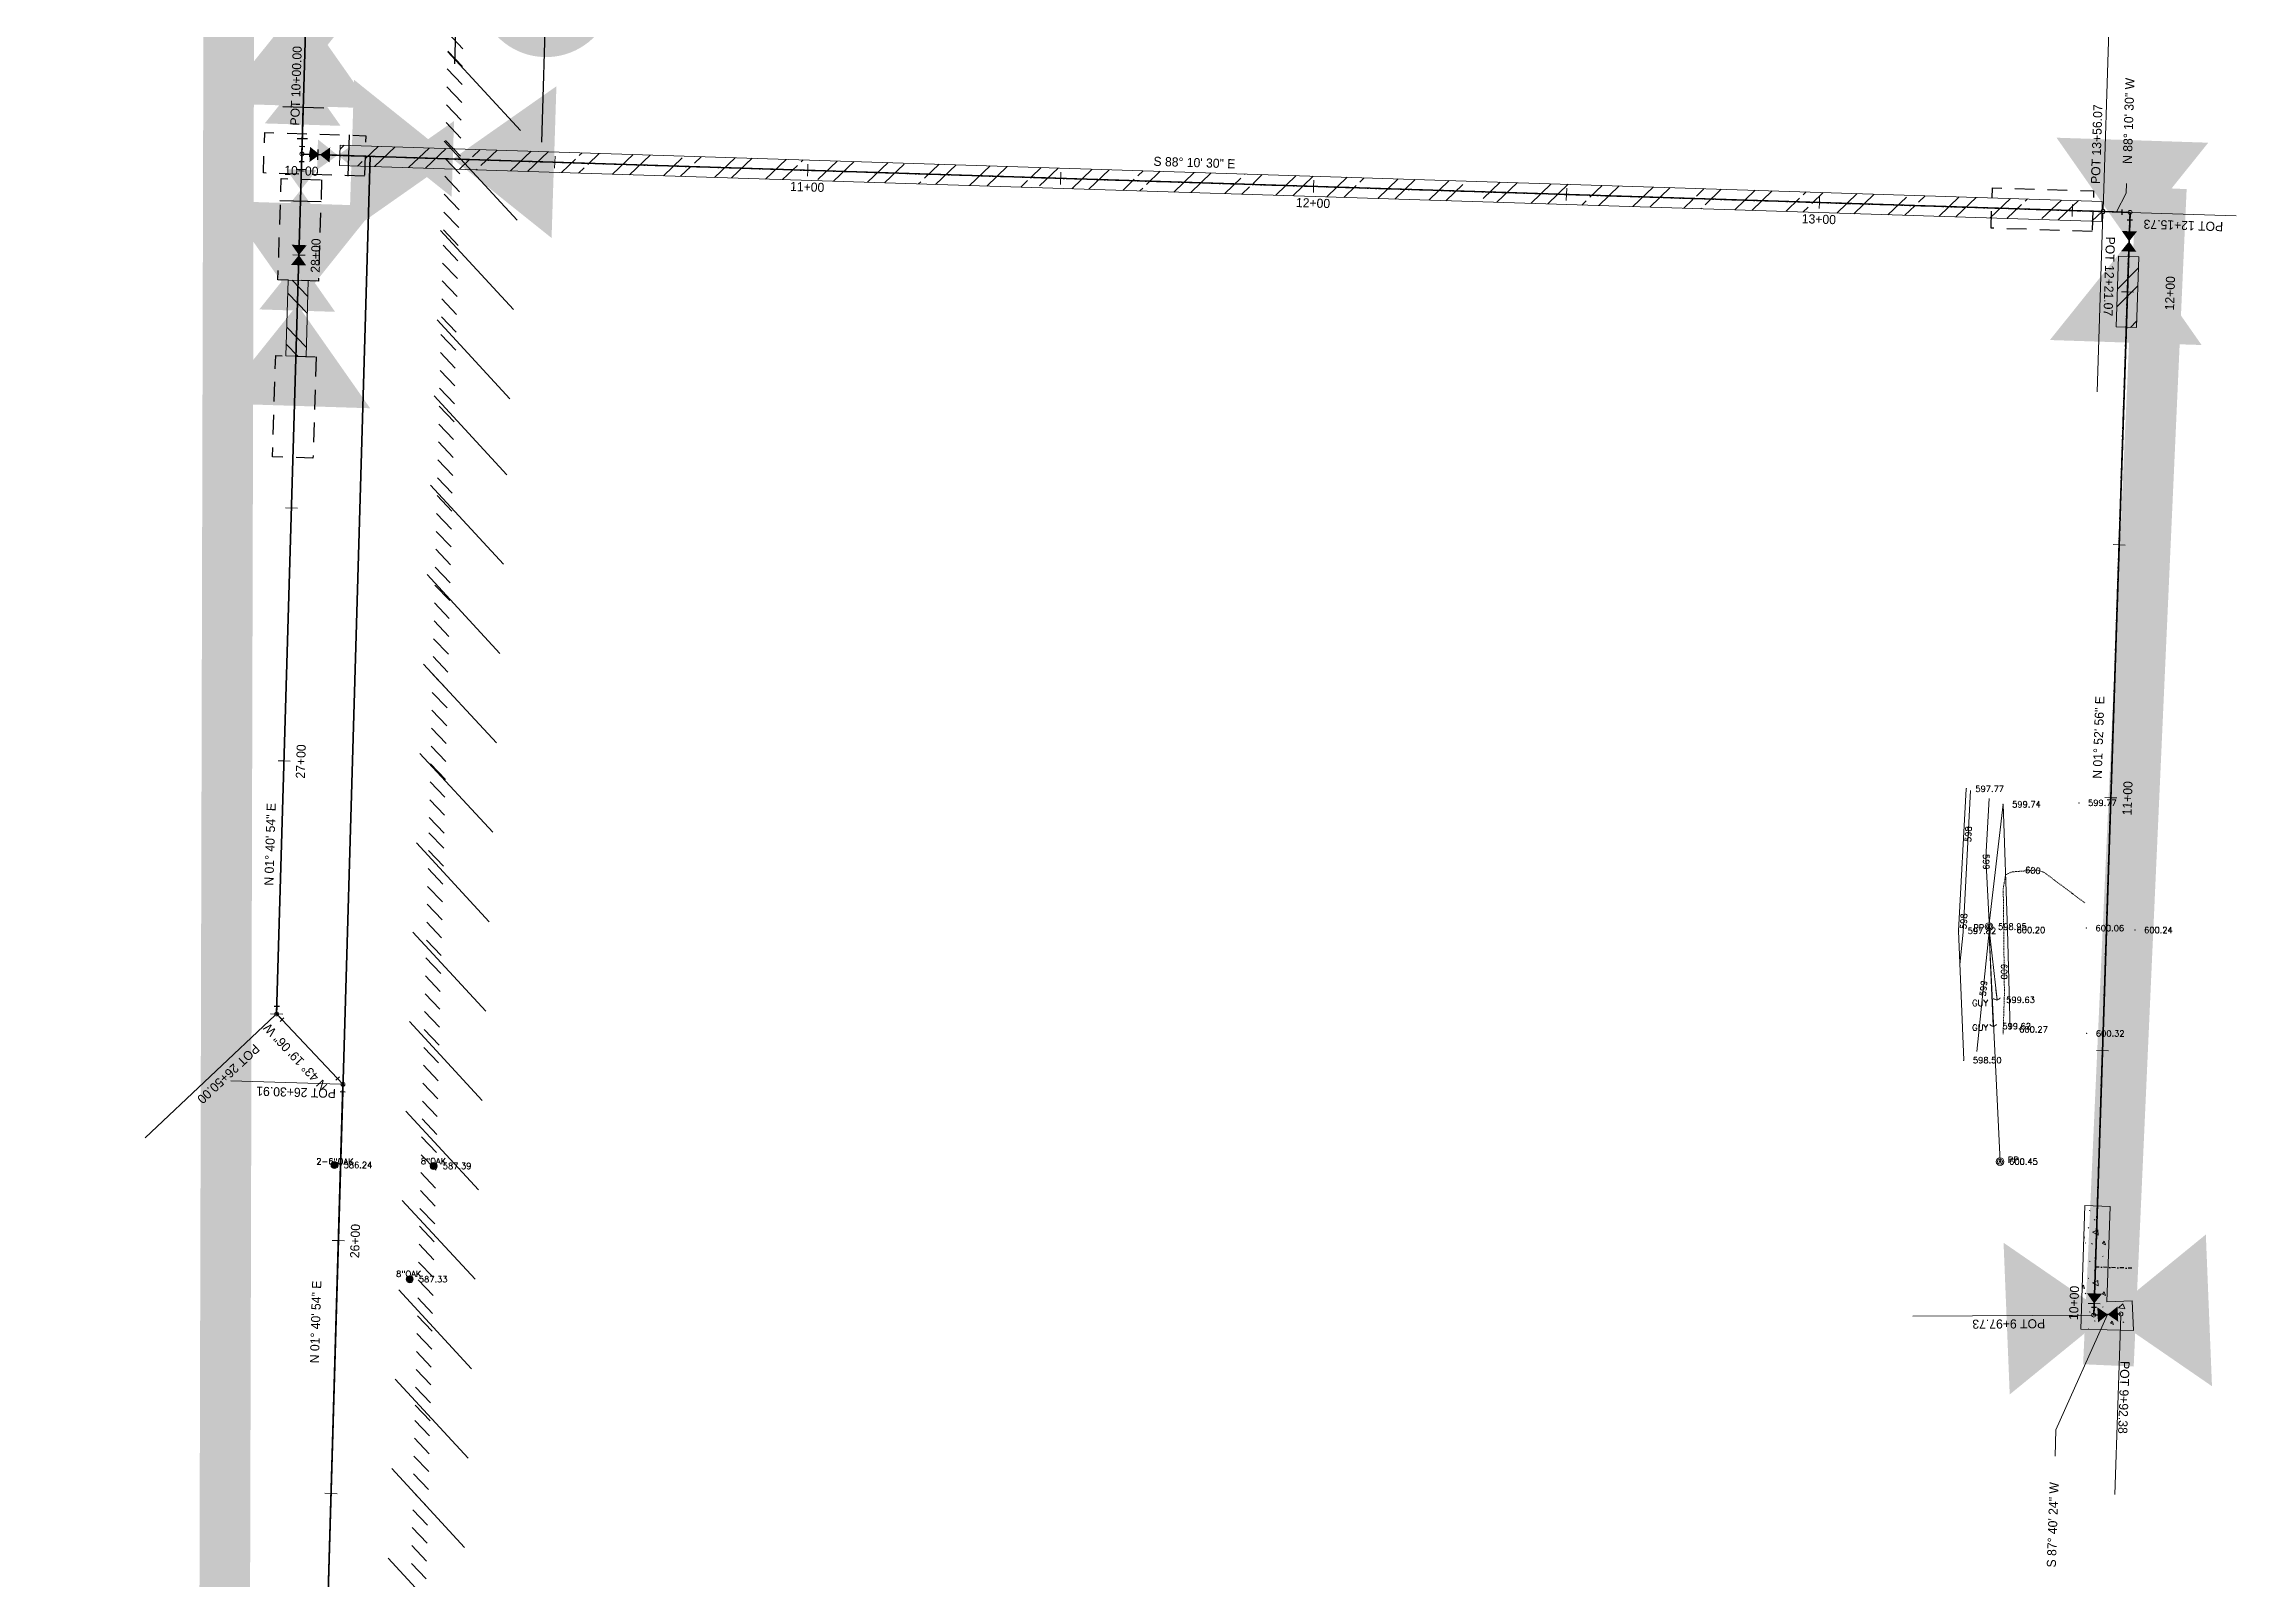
# Model space of a CAD drawing. Extents: x 2536931 to 2538613, y 7112513 to 7131087.
# Drawn here: x 2537848.6 to 2538281.7, y 7123209.7 to 7123513.3 of the extents above; entities that cross this region are included whole.
import ezdxf
from ezdxf.enums import TextEntityAlignment as Align

# ---------------------------------------------------------------- set-up
doc = ezdxf.new("R2010")
doc.units = 0
doc.header["$MEASUREMENT"] = 0
for name, pattern in [('DGN Style 2', [6.486575117634358, 3.891945070580614, -2.594630047053743]), ('DGN Style 4', [1.5247442917175293, 0.7623721458587647, -0.3811860729293823, 0, -0.3811860729293823]), ('HIDDEN2', [0.1875, 0.125, -0.0625])]:
    doc.linetypes.add(name, pattern=pattern)
for name, color, linetype, lineweight in [('C-BORE-PIT', 5, 'DGN Style 2', 30), ('C-FIRE-HYDT-100SCALE', 7, 'Continuous', 30), ('C-FIRE-HYDT-200SCALE', 3, 'Continuous', 30), ('C-PIPE-CASING', 6, 'Continuous', 13), ('C-WATR-INST-100SCALE', 7, 'Continuous', 30), ('C-WATR-INST-200SCALE', 3, 'Continuous', 30), ('C-WATR-INST-20SCALE', 30, 'Continuous', 30), ('C-WATR-INST-40SCALE', 1, 'Continuous', 30), ('C-WATR-UGND', 4, 'Continuous', 53), ('C-WATR-UGND-ABANDON-100', 7, 'Continuous', 13), ('C-WATR-UGND-ABANDON-20', 7, 'Continuous', 13), ('CONCRETE REPAIR', 7, 'Continuous', 13), ('D_ALIGN_WL_20_SCALE', 7, 'Continuous', 30), ('D_ALIGN_WL_CENTERLINE', 7, 'DGN Style 4', 30), ('D_ALIGN_WL_POT_20_SCALE', 7, 'Continuous', 0), ('distance', 54, 'Continuous', 0), ('PT', 7, 'Continuous', 0), ('PTELEV', 5, 'Continuous', 0), ('V-POWR-LABL', 8, 'Continuous', 0), ('V-POWR-OVHD', 8, 'OVERHEAD_ELECTRIC', 0), ('V-POWR-POLE', 8, 'Continuous', 0), ('V-POWR-STRC', 8, 'Continuous', 0), ('V-SITE-VEGE', 8, 'Continuous', 0), ('V-SITE-VEGE-DESC', 8, 'Continuous', 0), ('V-TINN-BRKL', 100, 'Continuous', 0), ('V-TOPO-MAJR', 252, 'HIDDEN2', 0), ('V-TOPO-MINR', 8, 'Continuous', 0)]:
    doc.layers.add(name, color=color, linetype=linetype, lineweight=lineweight)
doc.layers.add('C-WATR-UGND-OLD', color=56, linetype='Continuous', lineweight=53, plot=False)
doc.styles.add('PTXT', font='romans.shx')
doc.styles.add('ROMANS', font='romans.shx')
doc.styles.add('Style-BRIDGE', font='BRIDGE.shx')
doc.styles.add('Style-LEROY', font='LEROY.shx')
doc.styles.add('Style-romans', font='romans.shx')
doc.linetypes.add('OVERHEAD_ELECTRIC', pattern='A,0.25,-0.08,["OHE",Style-romans,S=0.05,R=0,X=-0.065,Y=-0.025],-0.08', length=0.41)

# ---------------------------------------------------------------- blocks, each defined once
blk = doc.blocks.new('DG')
at = {"linetype": 'Continuous'}
blk.add_line((0, 0), (0, 0.09999999962747097), dxfattribs=at)
blk.add_arc((0, 0.04166666697710752), 0.0416666666666667, 216.8698976191636, 323.1301023808364, dxfattribs=at)
blk = doc.blocks.new('PP')
at = {"linetype": 'Continuous', "lineweight": 0}
for radius in [0.03750000000005172, 0.009302333985450635]:
    blk.add_circle((0, 0), radius, dxfattribs=at)
blk.add_circle((0, 0), 0.0242574245782209)
blk = doc.blocks.new('TREE')
at = {"linetype": 'Continuous', "flags": 128}
blk.add_lwpolyline([(0.03453942202031612, 0, 0.9999999999999999), (-0.03453942202031612, -2.114859783171583e-18, 0.9999999999999999), (0.03453942202031612, 2.114859783171583e-18)], format="xyb", dxfattribs=at)
for points in [[(0.03453942202031612, 0.004934202879667282), (-0.03453942202031612, 0.004934202879667282)], [(-0.03453942202031612, 0), (0.03453942202031612, 0)], [(-0.02960521867498755, 0.01480260957032442), (0.02960521867498755, 0.01480260957032442)], [(0.02960521867498755, 0.009868406690657139), (-0.02960521867498755, 0.009868406690657139)], [(-0.02960521867498755, 0.009868406690657139), (0.02467101579532027, 0.009868406690657139)], [(-0.02960521867498755, 0.004934202879667282), (0.02467101579532027, 0.004934202879667282)], [(0.02467101579532027, 0.02467101532965899), (-0.02467101579532027, 0.02467101532965899)], [(-0.0197368124499917, 0.0197368124499917), (0.0197368124499917, 0.0197368124499917)], [(0.01480260957032442, 0.0197368124499917), (-0.0197368124499917, 0.0197368124499917)], [(0.009868406224995852, 0.02467101532965899), (-0.009868406224995852, 0.02467101532965899)], [(-0.004934203345328569, 0.02960521914064884), (0.009868406224995852, 0.02960521914064884)], [(-0.02960521867498755, -0.004934202879667282), (0.02960521867498755, -0.004934202879667282)], [(-0.02960521867498755, -0.004934202879667282), (0.02960521867498755, -0.004934202879667282)], [(-0.02960521867498755, -0.009868406690657139), (0.02467101579532027, -0.009868406690657139)], [(0.0197368124499917, -0.01480260957032442), (-0.02467101579532027, -0.01480260957032442)], [(0.02960521867498755, -0.01480260957032442), (-0.02467101579532027, -0.01480260957032442)], [(0.01480260957032442, -0.0197368124499917), (-0.0197368124499917, -0.0197368124499917)], [(-0.01480260957032442, -0.02467101532965899), (0.01480260957032442, -0.02467101532965899)], [(-0.009868406224995852, -0.02467101532965899), (0.004934203345328569, -0.02467101532965899)], [(-0.004934203345328569, -0.02960521914064884), (0.004934203345328569, -0.02960521914064884)]]:
    blk.add_lwpolyline(points, dxfattribs=at)
blk = doc.blocks.new('WVP40SC')
at = {"layer": 'C-WATR-INST-40SCALE', "extrusion": (0, 0, -1)}
blk.add_solid([(3.999999997206032, -2.999999999534339), (3.999999998137355, 3.000000000465661), (0, 0)], dxfattribs=at)
at = {"layer": 'C-WATR-INST-40SCALE'}
blk.add_solid([(0, 0), (4, -3), (3.999999998137355, 3)], dxfattribs=at)
blk = doc.blocks.new('WVP40SC_1')
at = {"layer": 'C-WATR-INST-20SCALE', "extrusion": (0, 0, -1)}
blk.add_solid([(3.999999998137355, -3.000000000465661), (4, 2.999999999534339), (0, 2.328306436538696e-10)], dxfattribs=at)
at = {"layer": 'C-WATR-INST-20SCALE'}
blk.add_solid([(0, 2.328306436538696e-10), (4, -3.000000000698492), (4, 2.999999999534339)], dxfattribs=at)
blk = doc.blocks.new('WVP40SC_2')
at = {"layer": 'C-WATR-INST-200SCALE', "extrusion": (0, 0, -1)}
blk.add_solid([(3.999999997322448, -2.999999999708962), (3.99999999802094, 3.000000000116415), (-1.164153218269348e-10, -1.164153218269348e-10)], dxfattribs=at)
at = {"layer": 'C-WATR-INST-200SCALE'}
blk.add_solid([(1.164153218269348e-10, -1.164153218269348e-10), (4, -3), (3.999999998486601, 3.000000000116415)], dxfattribs=at)
blk = doc.blocks.new('*U50')
at = {"layer": 'C-WATR-INST-200SCALE'}
for p, q in [((6.72957795066759, 9.235266637988389), (-1.409105959930457, 9.307659920305014)), ((2.660235995368566, 9.27146327868104), (2.495302619121503, -9.270873438566923)), ((-6.657202199625317, 4.15212713740766), (-6.729595908953343, -3.98660478554666)), ((-6.693399054347537, 0.0827611768618226), (2.577769307186827, 0.0002949200570583344)), ((6.564644574420527, -9.307070078328252), (-1.574039336235728, -9.23467679694295))]:
    blk.add_line(p, q, dxfattribs=at)
blk = doc.blocks.new('WVP40SC_7')
at = {"layer": 'C-WATR-INST-100SCALE', "extrusion": (0, 0, -1)}
blk.add_solid([(3.999999997671694, -2.999999999767169), (4.000000000465661, 3.000000000814907), (0, -2.328306436538696e-10)], dxfattribs=at)
at = {"layer": 'C-WATR-INST-100SCALE'}
blk.add_solid([(0, -2.328306436538696e-10), (3.999999998603016, -3.000000000116415), (3.999999999068677, 2.999999999883585)], dxfattribs=at)
blk = doc.blocks.new('FHP40SC_4')
at = {"layer": 'C-FIRE-HYDT-100SCALE'}
h = blk.add_hatch(color=256, dxfattribs=at)
edge = h.paths.add_edge_path()
edge.add_arc((1.81978102773428e-05, 5.067144229542464e-05), 2.679330379298015, 0.0001726637961491858, 360.0001726637961)
for p, q in [((-1.629814505577087e-09, 6.039663467352511), (3.026798367500305e-09, -1.789885573089123e-09)), ((-6.039663474308327, -1.469743438065052e-09), (6.039663472445682, -1.644366420805454e-09))]:
    blk.add_line(p, q, dxfattribs=at)
blk = doc.blocks.new('FHP40SC_5')
at = {"layer": 'C-FIRE-HYDT-200SCALE'}
h = blk.add_hatch(color=256, dxfattribs=at)
edge = h.paths.add_edge_path()
edge.add_arc((1.819699537009001e-05, 5.067230813438073e-05), 2.679330379298015, 0.0001726637961530436, 360.0001726637961)
for p, q in [((-1.280568540096283e-09, 6.039663468422077), (1.862645149230957e-09, -9.74978320300579e-10)), ((-6.03966347174719, -2.546585164964199e-10), (6.039663469186053, 3.637978807091713e-11))]:
    blk.add_line(p, q, dxfattribs=at)
blk = doc.blocks.new('*U69')
at = {"layer": 'C-WATR-INST-200SCALE'}
for p, q in [((6.72986435360508, 9.234907546080649), (-1.408819556992967, 9.307300826534629)), ((2.660522398247849, 9.2711041867733), (2.495589022000786, -9.27123252954334)), ((-6.656915796687827, 4.151768046431243), (-6.72930950607406, -3.9869638774544)), ((6.564930977358017, -9.307429171167314), (-1.573752933356445, -9.235035888850689))]:
    blk.add_line(p, q, dxfattribs=at)
blk = doc.blocks.new('*U67')
at = {"layer": 'C-WATR-INST-200SCALE'}
blk.add_line((-28.24628989951452, 0.8995031295344234), (2.400548763282131, -0.000264754518866539), dxfattribs=at)
at = {"layer": 'C-FIRE-HYDT-200SCALE', "xscale": 5.000000000000001, "yscale": 5.000000000000001, "zscale": 5.000000000000001, "rotation": 268.3181426825738}
blk.add_blockref('FHP40SC_5', (2.40054876357317, -0.0002647619694471359), dxfattribs=at)
at = {"layer": 'C-WATR-INST-200SCALE', "rotation": 178.827949876491}
blk.add_blockref('*U69', (-25.66877488134196, 0.8467055978253484), dxfattribs=at)
blk = doc.blocks.new('*U100')
at = {"layer": 'C-WATR-INST-40SCALE'}
for p, q in [((-1.936780146847013, 3.114155667833984), (0.1194766967091709, 3.053785445168614)), ((-1.089762321964372, -3.084799971431494), (-0.9086517267278396, 3.083970555104315)), ((2.117697592359036, 0.9293688936159015), (2.052186827524565, -1.126730595715344)), ((-0.06163389992434531, -3.114985068328679), (-2.117890745284967, -3.054614843800664)), ((2.084942203364335, -0.09868083614856005), (-0.9992070250445977, -0.0004147142171859741))]:
    blk.add_line(p, q, dxfattribs=at)

msp = doc.modelspace()

# ---------------------------------------------------------------- hatches: boundary and pattern name
at = {"layer": 'C-PIPE-CASING'}
h = msp.add_hatch(dxfattribs=at)
h.set_pattern_fill('ANSI32', color=256, style=0)
h.set_pattern_definition([(223.7356170033374, (2538247.599700136, 7123472.86366351), (6.149489736911923, 15.84877837486583), [14.4, -0.9999999999999999]), (223.7356170033374, (2538249.258896212, 7123471.129573437), (6.149489736911923, 15.84877837486583), [14.4, -0.9999999999999999])])
h.paths.add_polyline_path([(2537907.107264017, 7123493.282384085), (2538255.297881996, 7123482.188427724), (2538255.170496304, 7123478.190456628), (2537906.984879395, 7123489.284253646)])
h = msp.add_hatch(dxfattribs=at)
h.set_pattern_fill('ANSI32', color=256, style=0)
h.set_pattern_definition([(224.6758840471745, (2538476.411413926, 7123478.044907424), (5.888582930100743, 15.94755752694832), [14.4, -1]), (224.6758840471745, (2538478.098843037, 7123476.338278292), (5.888582930100743, 15.94755752694832), [14.4, -1])])
h.paths.add_polyline_path([(2538258.487077659, 7123471.355827204), (2538258.027264608, 7123457.363380244), (2538262.025106597, 7123457.232005088), (2538262.484919648, 7123471.224452046)])
h = msp.add_hatch(dxfattribs=at)
h.set_pattern_fill('ANSI32', color=256, style=0)
h.set_pattern_definition([(313.8788619595632, (2537900.849748739, 7123792.14695197), (-15.8641031430842, 6.109847090196767), [14.4, -0.9999999999999999]), (313.8788619595632, (2537902.579685247, 7123793.810478248), (-15.8641031430842, 6.109847090196767), [14.4, -0.9999999999999999])])
h.paths.add_polyline_path([(2537896.375341412, 7123451.631966052), (2537900.373765329, 7123451.519577513), (2537900.8138183, 7123466.508118879), (2537896.815541122, 7123466.62550547)])
at = {"layer": 'CONCRETE REPAIR', "lineweight": 0}
h = msp.add_hatch(dxfattribs=at)
h.set_pattern_fill('CONCR2', color=256, style=0)
h.set_pattern_definition([(154.1865016138154, (2538248.274018176, 7123270.220411967), (18.3765, -10), [0.6155599584930781, -91.24487212770222]), (53.06540257530092, (2538247.719881124, 7123270.488453361), (-45.94125000000001, -60), [0.5530492494665268, -137.0635884912605]), (-72.97148310307185, (2538248.052210075, 7123270.930517768), (-6.123031769111886e-16, -10), [0.7439415867128298, -30.63158929425395]), (172.2528527030914, (2538250.557518176, 7123273.360911966), (64.31775, -10), [1.280899122686873, -72.90219892531864]), (44.05125691376906, (2538249.288310319, 7123273.533579213), (-9.18825, -10), [1.145481644332329, -113.9124993177135]), (-65.32535846298326, (2538250.111588676, 7123274.33003445), (9.18825, -10), [1.044811367710422, -20.96482147935225]), (151.4461494633226, (2538245.288268176, 7123267.884911967), (9.18825, -10), [1.280946622619382, -19.64023289121301]), (23.52535221277195, (2538244.163125323, 7123268.497184626), (-27.56475, -9.999999999999998), [1.131261174213902, -48.97461125170539]), (-85.22519389617727, (2538245.200360081, 7123268.948732966), (9.188249999999995, -100), [1.045274116904012, -109.3378040158537]), (33.14485468185927, (2538246.109768176, 7123273.657161966), (-27.56475, -20), [0.1601003591501281, -54.70882027505316]), (156.4746477872281, (2538244.178518177, 7123276.143411966), (27.56475, -10), [0.218908656749796, -49.8869637691695]), (156.4746477872281, (2538252.903018177, 7123272.680161966), (27.56475, -10), [0.218680274601986, -49.88719215131731]), (156.4746477872281, (2538250.328018176, 7123270.659911966), (27.56475, -10), [0.218908656749796, -49.8869637691695]), (6.211318946355207, (2538248.239518176, 7123275.901411966), (9.18825, -5.625994665254229e-16), [0.2009853850408034, -92.22408592274884]), (156.4746477872281, (2538244.689018176, 7123270.881911966), (27.56475, -10), [0.218680274601986, -49.88719215131731]), (156.4746477872281, (2538249.417768177, 7123267.285661967), (27.56475, -10), [0.218807135395535, -49.88706529052376]), (154.1865016138154, (2538251.748768176, 7123267.329911967), (18.3765, -10), [0.6156681330067361, -91.24476395318857]), (53.06540257530092, (2538251.194533743, 7123267.598000465), (-45.94125000000001, -60), [0.5532699658746363, -137.0633677748524]), (-72.97148310307185, (2538251.526995324, 7123268.040241296), (-6.123031769111886e-16, -10), [0.7441444448872616, -30.63138643607952]), (154.1865016138154, (2538246.687018177, 7123275.988161966), (18.3765, -10), [0.6155599584930781, -91.24487212770222]), (53.06540257530092, (2538246.132881124, 7123276.256203361), (-45.94125000000001, -60), [0.5530492494665264, -137.0635884912605]), (-72.97148310307185, (2538246.465210075, 7123276.698267769), (-6.123031769111886e-16, -10), [0.7439415867128306, -30.63158929425395]), (33.14485468185927, (2538252.468518177, 7123269.302161966), (-27.56475, -20), [0.1601003591501281, -54.70882027505316]), (34.22418676402243, (2538251.903518177, 7123276.311661966), (-27.56475, -20), [0.1602390791910638, -88.73932242703911])])
h.paths.add_polyline_path([(2538251.822141645, 7123283.760534687), (2538251.019374773, 7123259.331752452), (2538261.434437066, 7123259.062186134), (2538261.195601745, 7123264.940731955), (2538256.19972329, 7123264.737757907), (2538256.818571006, 7123283.569745915)])

# ---------------------------------------------------------------- linework, layer by layer
at = {"layer": 'C-BORE-PIT', "flags": 128}
for points in [[(2537911.924445939, 7123487.154591339), (2537891.934589918, 7123487.79150279), (2537892.189354499, 7123495.787445202), (2537912.179210518, 7123495.150533752)], [(2537903.449562364, 7123486.429285906), (2537902.812650914, 7123466.439429885), (2537894.816708501, 7123466.694194466), (2537895.453619952, 7123486.684050485)], [(2538253.307954439, 7123476.248785527), (2538233.318098418, 7123476.885696977), (2538233.572863, 7123484.88163939), (2538253.562719019, 7123484.244727939)], [(2537902.372524578, 7123451.448389492), (2537901.735613128, 7123431.458533471), (2537893.739670715, 7123431.713298052), (2537894.376582166, 7123451.703154072)]]:
    msp.add_lwpolyline(points, close=True, dxfattribs=at)
at = {"layer": 'C-PIPE-CASING', "flags": 128}
for points in [[(2537907.107264017, 7123493.282384085), (2538255.297881996, 7123482.188427724), (2538255.170496304, 7123478.190456628), (2537906.984879395, 7123489.284253646)], [(2538258.487077659, 7123471.355827204), (2538262.484919648, 7123471.224452047), (2538262.025106597, 7123457.232005087), (2538258.027264608, 7123457.363380244)], [(2537896.375341412, 7123451.631966052), (2537896.815541122, 7123466.62550547), (2537900.8138183, 7123466.508118879), (2537900.373765329, 7123451.519577513)]]:
    msp.add_lwpolyline(points, close=True, dxfattribs=at)
at = {"layer": 'C-WATR-INST-20SCALE'}
for p, q in [((2537899.078566875, 7123493.079526213), (2537900.106695297, 7123493.049341101)), ((2537899.502075787, 7123489.980048393), (2537899.547353436, 7123491.522241022)), ((2537899.592631085, 7123493.064433648), (2537899.547353436, 7123491.522241022)), ((2537901.08942805, 7123491.473107961), (2537899.547353436, 7123491.522241022)), ((2537901.105805744, 7123491.987132826), (2537901.073050362, 7123490.959083081)), ((2537900.016139998, 7123489.964955845), (2537898.988011575, 7123489.995140957)), ((2538259.214192016, 7123479.548085694), (2538259.246947472, 7123480.576135438)), ((2538259.230569737, 7123480.062110567), (2538260.772644345, 7123480.012977399)), ((2538261.235979312, 7123478.454061526), (2538260.207962796, 7123478.487843724)), ((2538260.721971062, 7123478.470952627), (2538260.772644345, 7123480.012977399)), ((2537894.090702705, 7123323.189048764), (2537895.118831127, 7123323.158863614)), ((2537894.604766909, 7123323.173956186), (2537894.559489193, 7123321.631763559)), ((2537895.617967964, 7123320.509252501), (2537894.559489243, 7123321.631763511)), ((2537895.9921383, 7123320.862078745), (2537895.243797615, 7123320.156426271)), ((2537906.224845893, 7123308.511083111), (2537906.973186578, 7123309.216735585)), ((2537906.599016229, 7123308.863909355), (2537907.65749495, 7123307.741398344)), ((2537908.126281487, 7123306.184113092), (2537907.098153065, 7123306.214298242)), ((2537907.612217283, 7123306.199205671), (2537907.657494999, 7123307.741398297)), ((2538253.150920493, 7123263.689966853), (2538254.178902757, 7123263.65515795)), ((2538253.664911618, 7123263.6725624), (2538253.612698277, 7123262.130589006)), ((2538255.15428363, 7123262.193220999), (2538253.612698277, 7123262.130589006)), ((2538255.133406297, 7123262.707082785), (2538255.175160947, 7123261.679359211))]:
    msp.add_line(p, q, dxfattribs=at)
at = {"layer": 'C-WATR-INST-20SCALE', "extrusion": (0, 0, -1)}
msp.add_solid([(-2538252.253831115, 7123266.45000339), (-2538255.252212605, 7123266.351471999), (-2538253.687334266, 7123264.401816702)], dxfattribs=at)
at = {"layer": 'C-WATR-UGND'}
for p, q in [((2537894.559489259, 7123321.631763495), (2537901.159976937, 7123546.449433708)), ((2537899.5473534, 7123491.522241022), (2538255.434322329, 7123480.183065586)), ((2538253.612698277, 7123262.130589006), (2538260.772644345, 7123480.012977399)), ((2538255.434322329, 7123480.183065586), (2538260.772644344, 7123480.012977398)), ((2537894.559489243, 7123321.631763511), (2537907.657494985, 7123307.741398298)), ((2537864.156270785, 7121826.056353726), (2537907.657494999, 7123307.741398298)), ((2538258.96292362, 7123262.347959566), (2538253.612698277, 7123262.130589006))]:
    msp.add_line(p, q, dxfattribs=at)
at = {"layer": 'C-WATR-UGND-ABANDON-100', "linetype": 'Continuous'}
for p, q in [((2537928.353309629, 7123511.737147571), (2537942.748984057, 7123496.156243942)), ((2537927.654906626, 7123494.07327956), (2537942.050581053, 7123478.492375934)), ((2537926.95650362, 7123476.409411543), (2537941.352178047, 7123460.828507913)), ((2537926.258100621, 7123458.745543525), (2537940.653775043, 7123443.1646399)), ((2537925.665404038, 7123443.755181073), (2537940.061078465, 7123428.174277443)), ((2537924.967001034, 7123426.091313056), (2537939.362675462, 7123410.510409427)), ((2537924.268598031, 7123408.427445046), (2537938.664272458, 7123392.846541419)), ((2537923.570195025, 7123390.763577028), (2537937.965869453, 7123375.182673397)), ((2537922.871792022, 7123373.099709013), (2537937.267466446, 7123357.518805389)), ((2537922.173389018, 7123355.435841003), (2537936.569063445, 7123339.854937376)), ((2537921.474986014, 7123337.771972985), (2537935.870660441, 7123322.191069359)), ((2537920.776583011, 7123320.10810497), (2537935.172257437, 7123304.527201343)), ((2537920.078180007, 7123302.444236955), (2537934.473854434, 7123286.86333333)), ((2537919.379777003, 7123284.78036894), (2537933.775451431, 7123269.199465316)), ((2537918.681373998, 7123267.116500927), (2537933.077048426, 7123251.535597294)), ((2537917.982970995, 7123249.45263291), (2537932.378645419, 7123233.871729284)), ((2537917.284567991, 7123231.788764892), (2537931.680242418, 7123216.207861274)), ((2537916.586164988, 7123214.12489688), (2537930.981839415, 7123198.543993256))]:
    msp.add_line(p, q, dxfattribs=at)
at = {"layer": 'C-WATR-UGND-ABANDON-20', "linetype": 'Continuous'}
for p, q in [((2537928.444509662, 7123515.41413839), (2537931.371635819, 7123512.34299325)), ((2537928.274781663, 7123508.345107876), (2537931.201907819, 7123505.273962736)), ((2537928.359645662, 7123511.879623132), (2537931.286771819, 7123508.808477992)), ((2537928.189917663, 7123504.810592619), (2537931.117043819, 7123501.739447479)), ((2537928.105053663, 7123501.276077361), (2537931.032179819, 7123498.204932223)), ((2537928.020189663, 7123497.741562104), (2537930.94731582, 7123494.670416965)), ((2537927.850461665, 7123490.67253159), (2537930.777587821, 7123487.601386451)), ((2537927.935325664, 7123494.207046849), (2537930.862451821, 7123491.135901708)), ((2537927.765597665, 7123487.138016334), (2537930.692723821, 7123484.066871194)), ((2537927.680733665, 7123483.603501078), (2537930.607859822, 7123480.532355938)), ((2537927.595869665, 7123480.06898582), (2537930.522995822, 7123476.99784068)), ((2537927.438986213, 7123473.534920026), (2537930.366112369, 7123470.463774886)), ((2537927.511005667, 7123476.534470563), (2537930.438131822, 7123473.463325423)), ((2537927.354122214, 7123470.000404768), (2537930.28124837, 7123466.929259628)), ((2537927.269258214, 7123466.465889512), (2537930.19638437, 7123463.394744373)), ((2537927.184394214, 7123462.931374256), (2537930.11152037, 7123459.860229114)), ((2537927.014666215, 7123455.862343742), (2537929.941792371, 7123452.791198603)), ((2537927.099530214, 7123459.396858999), (2537930.02665637, 7123456.32571386)), ((2537926.929802215, 7123452.327828485), (2537929.856928371, 7123449.256683345)), ((2537926.844938216, 7123448.793313228), (2537929.772064372, 7123445.722168088)), ((2537926.760074216, 7123445.258797971), (2537929.687200372, 7123442.187652831)), ((2537926.675210217, 7123441.724282713), (2537929.602336373, 7123438.653137574)), ((2537926.505482217, 7123434.6552522), (2537929.432608373, 7123431.58410706)), ((2537926.590346216, 7123438.189767457), (2537929.517472373, 7123435.118622316)), ((2537926.420618217, 7123431.120736943), (2537929.347744374, 7123428.049591805)), ((2537926.335754218, 7123427.586221686), (2537929.262880374, 7123424.515076547)), ((2537926.250890218, 7123424.05170643), (2537929.178016374, 7123420.98056129)), ((2537926.081162219, 7123416.982675916), (2537929.008288375, 7123413.911530776)), ((2537926.166026218, 7123420.517191173), (2537929.093152375, 7123417.446046032)), ((2537925.996298219, 7123413.448160658), (2537928.923424376, 7123410.377015517)), ((2537925.91143422, 7123409.9136454), (2537928.838560375, 7123406.842500261)), ((2537925.82657022, 7123406.379130142), (2537928.753696376, 7123403.307985003)), ((2537925.74170622, 7123402.844614887), (2537928.668832377, 7123399.773469748)), ((2537925.571978221, 7123395.775584372), (2537928.499104378, 7123392.704439232)), ((2537925.656842221, 7123399.31009963), (2537928.583968377, 7123396.23895449)), ((2537925.487114222, 7123392.241069116), (2537928.414240378, 7123389.169923976)), ((2537925.402250221, 7123388.706553859), (2537928.329376378, 7123385.635408719)), ((2537925.317386222, 7123385.172038601), (2537928.244512378, 7123382.100893463)), ((2537925.147658223, 7123378.103008088), (2537928.074784379, 7123375.031862948)), ((2537925.232522222, 7123381.637523344), (2537928.159648378, 7123378.566378205)), ((2537925.062794223, 7123374.568492829), (2537927.98992038, 7123371.49734769)), ((2537924.977930224, 7123371.033977574), (2537927.90505638, 7123367.962832434)), ((2537924.893066224, 7123367.499462318), (2537927.82019238, 7123364.428317178)), ((2537924.808202224, 7123363.96494706), (2537927.73532838, 7123360.89380192)), ((2537924.651318772, 7123357.430881266), (2537927.578444928, 7123354.359736126)), ((2537924.723338225, 7123360.430431803), (2537927.650464381, 7123357.359286663)), ((2537924.566454772, 7123353.896366008), (2537927.493580929, 7123350.825220868)), ((2537924.481590773, 7123350.361850752), (2537927.408716929, 7123347.290705613)), ((2537924.311862773, 7123343.292820239), (2537927.238988928, 7123340.2216751)), ((2537924.396726772, 7123346.827335495), (2537927.323852929, 7123343.756190354)), ((2537924.226998773, 7123339.758304982), (2537927.15412493, 7123336.687159843)), ((2537924.142134774, 7123336.223789725), (2537927.06926093, 7123333.152644585)), ((2537924.057270774, 7123332.689274468), (2537926.98439693, 7123329.618129328)), ((2537923.972406774, 7123329.154759211), (2537926.899532931, 7123326.083614071)), ((2537923.802678775, 7123322.085728697), (2537926.729804932, 7123319.014583556)), ((2537923.887542775, 7123325.620243953), (2537926.814668931, 7123322.549098814)), ((2537923.717814776, 7123318.551213439), (2537926.644940931, 7123315.4800683)), ((2537923.632950776, 7123315.016698182), (2537926.560076932, 7123311.945553044)), ((2537923.548086776, 7123311.482182926), (2537926.475212933, 7123308.411037787)), ((2537923.378358777, 7123304.413152413), (2537926.305484933, 7123301.342007272)), ((2537923.463222777, 7123307.94766767), (2537926.390348933, 7123304.87652253)), ((2537923.293494778, 7123300.878637156), (2537926.220620934, 7123297.807492016)), ((2537923.208630778, 7123297.344121898), (2537926.135756934, 7123294.272976757)), ((2537923.123766778, 7123293.80960664), (2537926.050892934, 7123290.738461501)), ((2537923.038902779, 7123290.275091382), (2537925.966028935, 7123287.203946243)), ((2537922.869174779, 7123283.20606087), (2537925.796300936, 7123280.134915729)), ((2537922.954038779, 7123286.740576126), (2537925.881164935, 7123283.669430987)), ((2537922.78431078, 7123279.671545612), (2537925.711436936, 7123276.600400472)), ((2537922.69944678, 7123276.137030356), (2537925.626572937, 7123273.065885216)), ((2537922.61458278, 7123272.602515099), (2537925.541708936, 7123269.531369959)), ((2537922.444854781, 7123265.533484584), (2537925.371980937, 7123262.462339445)), ((2537922.52971878, 7123269.067999841), (2537925.456844936, 7123265.996854703)), ((2537922.359990781, 7123261.998969328), (2537925.287116938, 7123258.927824188)), ((2537922.275126782, 7123258.464454069), (2537925.202252938, 7123255.39330893)), ((2537922.190262782, 7123254.929938813), (2537925.117388939, 7123251.858793673)), ((2537922.020534783, 7123247.8609083), (2537924.947660939, 7123244.78976316)), ((2537922.105398783, 7123251.395423558), (2537925.032524939, 7123248.324278418)), ((2537921.935670784, 7123244.326393043), (2537924.862796939, 7123241.255247903)), ((2537921.86365133, 7123241.326842505), (2537924.790777487, 7123238.255697365)), ((2537921.778787331, 7123237.792327247), (2537924.705913487, 7123234.721182107)), ((2537921.609059331, 7123230.723296734), (2537924.536185488, 7123227.652151593)), ((2537921.693923331, 7123234.257811991), (2537924.621049487, 7123231.186666852)), ((2537921.524195332, 7123227.188781477), (2537924.451321487, 7123224.117636338)), ((2537921.439331332, 7123223.654266221), (2537924.366457488, 7123220.583121081)), ((2537921.354467332, 7123220.119750964), (2537924.281593489, 7123217.048605824)), ((2537921.269603333, 7123216.585235707), (2537924.196729489, 7123213.514090567)), ((2537921.184739333, 7123213.05072045), (2537924.111865489, 7123209.97957531))]:
    msp.add_line(p, q, dxfattribs=at)
at = {"layer": 'C-WATR-UGND-OLD'}
msp.add_line((2537867.6354631, 7121944.5603111), (2537913.0405484, 7123491.0923244), dxfattribs=at)
at = {"layer": 'CONCRETE REPAIR', "flags": 128}
msp.add_lwpolyline([(2538251.822141645, 7123283.760534687), (2538251.019374773, 7123259.331752452), (2538261.434437066, 7123259.062186134), (2538261.195601745, 7123264.940731955), (2538256.19972329, 7123264.737757907), (2538256.818571006, 7123283.569745915)], close=True, dxfattribs=at)
at = {"layer": 'D_ALIGN_WL_20_SCALE', "color": 136, "lineweight": 13}
for p, q in [((2537899.547353399, 7123491.522241), (2537899.509138713, 7123490.322849639)), ((2537899.547353399, 7123491.522241), (2537899.585568087, 7123492.721632361)), ((2537949.48377877, 7123488.730571026), (2537949.560208144, 7123491.129353749)), ((2537999.496633514, 7123488.337683775), (2537999.458418827, 7123487.138292413)), ((2537999.496633514, 7123488.337683775), (2537999.534848201, 7123489.537075136)), ((2538049.509488257, 7123487.944796523), (2538049.433058884, 7123485.5460138)), ((2538099.445913628, 7123485.153126549), (2538099.484128315, 7123486.35251791)), ((2538099.445913628, 7123485.153126549), (2538099.40769894, 7123483.953735188)), ((2538149.382338998, 7123482.361456575), (2538149.458768371, 7123484.760239298)), ((2538199.395193742, 7123481.968569322), (2538199.356979055, 7123480.769177961)), ((2538199.395193742, 7123481.968569322), (2538199.433408428, 7123483.167960684)), ((2538249.408048484, 7123481.575682071), (2538249.331619111, 7123479.176899348))]:
    msp.add_line(p, q, dxfattribs=at)
at = {"layer": 'D_ALIGN_WL_20_SCALE', "color": 56, "lineweight": 13}
for p, q in [((2538258.1034833, 7123480.0980215), (2538259.998656568, 7123483.773237046)), ((2538259.998656568, 7123483.773237046), (2538260.06266938, 7123485.721193665)), ((2538260.256092085, 7123464.293916146), (2538259.056739488, 7123464.333328693)), ((2538260.256092085, 7123464.293916146), (2538261.455444682, 7123464.254503599)), ((2538257.41455003, 7123414.360303832), (2538259.813255223, 7123414.281478738)), ((2538256.971713169, 7123364.347866424), (2538255.772360572, 7123364.387278971)), ((2538256.971713169, 7123364.347866424), (2538258.171065765, 7123364.308453877)), ((2538256.528876307, 7123314.335429017), (2538254.130171113, 7123314.41425411)), ((2538246.140643489, 7123239.440309179), (2538256.287810948, 7123262.239274287)), ((2538253.687334266, 7123264.401816702), (2538252.487981669, 7123264.441229249)), ((2538253.687334266, 7123264.401816702), (2538254.886686863, 7123264.362404155)), ((2538245.970509123, 7123234.262996166), (2538246.140643489, 7123239.44030918))]:
    msp.add_line(p, q, dxfattribs=at)
at = {"layer": 'D_ALIGN_WL_20_SCALE', "color": 3, "lineweight": 13}
for p, q in [((2537898.961486282, 7123471.567157672), (2537897.762003129, 7123471.602373648)), ((2537898.961486282, 7123471.567157672), (2537900.160969436, 7123471.531941695)), ((2537896.294670783, 7123421.623908928), (2537898.693637089, 7123421.553476974)), ((2537896.026821589, 7123371.610228231), (2537894.827338436, 7123371.645444208)), ((2537896.026821589, 7123371.610228231), (2537897.226304743, 7123371.575012255)), ((2537895.758972396, 7123321.596547535), (2537893.360006089, 7123321.666979488)), ((2537906.750445356, 7123276.846593667), (2537905.550962202, 7123276.881809643)), ((2537906.750445356, 7123276.846593667), (2537907.94992851, 7123276.81137769)), ((2537904.083629856, 7123226.903344923), (2537906.482596163, 7123226.83291297))]:
    msp.add_line(p, q, dxfattribs=at)
at = {"layer": 'D_ALIGN_WL_CENTERLINE', "color": 136}
msp.add_line((2537899.547353399, 7123491.522241), (2538255.4343223, 7123480.1830656), dxfattribs=at)
at = {"layer": 'D_ALIGN_WL_CENTERLINE', "color": 56}
for p, q in [((2538253.9245755, 7123271.6212412), (2538260.7726443, 7123480.0129774)), ((2538260.7726443, 7123480.0129774), (2538255.4343223, 7123480.1830656)), ((2538261.144, 7123271.384), (2538253.9245755, 7123271.6212412))]:
    msp.add_line(p, q, dxfattribs=at)
at = {"layer": 'D_ALIGN_WL_POT_20_SCALE', "color": 136, "linetype": 'Continuous', "lineweight": 13}
for p, q in [((2537899.560091629, 7123491.92203812), (2537900.686818452, 7123527.28504997)), ((2538255.447060529, 7123480.58286272), (2538256.570680543, 7123515.848365458))]:
    msp.add_line(p, q, dxfattribs=at)
at = {"layer": 'D_ALIGN_WL_POT_20_SCALE', "color": 56, "linetype": 'Continuous', "lineweight": 13}
for p, q in [((2538255.42158407, 7123479.78326848), (2538254.297963974, 7123444.517765745)), ((2538281.741207967, 7123479.323918567), (2538260.7726443, 7123480.0129774)), ((2538253.212708214, 7123262.127769255), (2538217.832630301, 7123261.87835549)), ((2538258.949786107, 7123261.948175367), (2538257.790320401, 7123226.664779718))]:
    msp.add_line(p, q, dxfattribs=at)
at = {"layer": 'D_ALIGN_WL_POT_20_SCALE', "color": 3, "linetype": 'Continuous', "lineweight": 13}
for p, q in [((2537894.268467883, 7123321.35734309), (2537868.584055188, 7123297.138067424)), ((2537907.257667282, 7123307.753136957), (2537885.516844289, 7123308.391432132))]:
    msp.add_line(p, q, dxfattribs=at)
at = {"layer": 'D_ALIGN_WL_POT_20_SCALE', "color": 136, "linetype": 'Continuous', "lineweight": 13}
for centre in [(2537899.547353399, 7123491.522241), (2538255.4343223, 7123480.1830656)]:
    msp.add_circle(centre, 0.4, dxfattribs=at)
at = {"layer": 'D_ALIGN_WL_POT_20_SCALE', "color": 56, "linetype": 'Continuous', "lineweight": 13}
for centre, radius in [((2538255.4343223, 7123480.1830656), 0.4), ((2538260.7726443, 7123480.0129774), 0.4), ((2538253.612698277, 7123262.130589006), 0.3999999999999999), ((2538258.96292362, 7123262.347959566), 0.4)]:
    msp.add_circle(centre, radius, dxfattribs=at)
at = {"layer": 'D_ALIGN_WL_POT_20_SCALE', "color": 3, "linetype": 'Continuous', "lineweight": 13}
for centre in [(2537894.559489259, 7123321.631763495), (2537907.657494999, 7123307.741398298)]:
    msp.add_circle(centre, 0.4, dxfattribs=at)
at = {"layer": 'D_ALIGN_WL_POT_20_SCALE', "color": 96, "linetype": 'Continuous', "lineweight": 13}
for centre in [(2537894.559489259, 7123321.631763495), (2537894.559489259, 7123321.631763495), (2537907.65749501, 7123307.741398333), (2537907.65749501, 7123307.741398333)]:
    msp.add_circle(centre, 0.2, dxfattribs=at)
at = {"layer": 'distance', "color": 7, "linetype": 'Continuous', "lineweight": 0, "const_width": 10}
for points in [[(2537853.556654125, 7121670.577935544), (2537881.937455275, 7122266.260132001), (2537885.090858703, 7123517.507958995), (2537916.076223275, 7123678.870089511)], [(2538256.501262085, 7123252.186215224), (2538266.962598776, 7123484.827295428)]]:
    msp.add_lwpolyline(points, dxfattribs=at)
at = {"layer": 'PT'}
for p in [(2538228.411, 7123366.107, 597.7689999998547), (2538235.684, 7123363.05, 599.74199999962), (2538250.673, 7123363.34, 599.7700000000186), (2538232.9, 7123338.873, 598.9539999999106), (2538226.89, 7123338.035, 597.8229999998584), (2538236.552, 7123338.201, 600.2009999998845), (2538252.146, 7123338.582, 600.057999999728), (2538261.751, 7123338.202, 600.2399999997579), (2538234.509, 7123324.411, 599.6280000000261), (2538233.753, 7123319.21, 599.6149999997579), (2538237.071, 7123318.564, 600.2659999998286), (2538252.231, 7123317.771, 600.3169999998063), (2538227.927, 7123312.493, 598.5009999996983), (2537905.997, 7123291.775, 586.2409999999218), (2537925.581, 7123291.581, 587.3859999999404), (2538235.089, 7123292.449, 600.4469999996945), (2537920.855, 7123269.205, 587.3309999997728)]:
    msp.add_point(p, dxfattribs=at)
at = {"layer": 'V-POWR-OVHD'}
for q in [(2538235.684, 7123363.05), (2538235.089, 7123292.449)]:
    msp.add_line((2538232.9, 7123338.873), q, dxfattribs=at)
at = {"layer": 'V-POWR-STRC', "flags": 128}
for points in [[(2538234.509, 7123324.411), (2538232.9, 7123338.873)], [(2538233.753, 7123319.21), (2538232.9, 7123338.873)]]:
    msp.add_lwpolyline(points, dxfattribs=at)
at = {"layer": 'V-TINN-BRKL', "extrusion": (-0.2513894159586856, 0.0154824187777583, 0.9677621899272264), "elevation": -527218.3223986581, "flags": 128}
msp.add_lwpolyline([(-7265868.630780491, 2028145.981260525), (-7265894.060732018, 2028143.289349991), (-7265922.17314162, 2028143.074950037)], dxfattribs=at)
at = {"layer": 'V-TINN-BRKL', "extrusion": (-0.8720395021668336, -0.02142922554025082, 0.4889661490874049), "elevation": -2365796.682124805, "flags": 128}
msp.add_lwpolyline([(-7058813.753939974, 1326826.891188172), (-7058833.397763493, 1326826.81667276), (-7058858.260587678, 1326826.290479308)], dxfattribs=at)
at = {"layer": 'V-TOPO-MAJR', "elevation": 600, "flags": 128}
msp.add_lwpolyline([(2538251.849354167, 7123343.567986107), (2538243.79339195, 7123349.601835001), (2538242.390879089, 7123350.056834906), (2538237.364371772, 7123349.688470829), (2538236.171895424, 7123349.082588241), (2538235.717938907, 7123346.421083385), (2538235.952583432, 7123325.649847491), (2538235.692924079, 7123317.649050421)], dxfattribs=at)
at = {"layer": 'V-TOPO-MINR', "flags": 128}
for points, elevation in [([(2538229.262527117, 7123365.749084644), (2538227.791436011, 7123337.786885778), (2538227.160721239, 7123331.366955755)], 598), ([(2538230.512187535, 7123314.209390367), (2538233.029993047, 7123338.486084436), (2538232.305000251, 7123352.538826365), (2538232.948791688, 7123364.199667513)], 599)]:
    msp.add_lwpolyline(points, dxfattribs=dict(at, elevation=elevation))

# ---------------------------------------------------------------- block references
at = {"layer": 'C-FIRE-HYDT-100SCALE', "xscale": 2.5, "yscale": 2.5, "zscale": 2.5, "rotation": 268.175074568125}
msp.add_blockref('FHP40SC_4', (2537930.162664739, 7123524.482111587), dxfattribs=at)
at = {"layer": 'C-FIRE-HYDT-200SCALE'}
msp.add_blockref('*U67', (2537945.387234728, 7123524.087072347), dxfattribs=at)
at = {"layer": 'C-WATR-INST-100SCALE', "xscale": 2.5, "yscale": 2.5, "zscale": 2.5}
for p, rotation in [((2537900.011845932, 7123507.343211534), 268.175074568125), ((2537919.373007084, 7123490.890561545), 358.175074568125), ((2538260.584297021, 7123474.281432071), 268.1178505593173), ((2537898.932828966, 7123470.59106647), 268.175074568125), ((2538256.375324133, 7123262.242829799), 2.326550535861787)]:
    msp.add_blockref('WVP40SC_7', p, dxfattribs=dict(at, rotation=rotation))
at = {"layer": 'C-WATR-INST-200SCALE'}
for p, xscale, yscale, zscale, rotation in [((2537899.040256165, 7123521.049844034), 5.000000000000001, 5.000000000000001, 5.000000000000001, 268.175074568125), ((2537929.367935092, 7123490.572105822), 5.000000000000001, 5.000000000000001, 5.000000000000001, 358.175074568125), ((2538260.584297021, 7123474.281432072), 5, 5, 5, 268.11785057024), ((2537898.673915959, 7123461.7722917), 5.000000000000001, 5.000000000000001, 5.000000000000001, 268.175074568125), ((2538256.375324133, 7123262.242829799), 5.000000000000001, 5.000000000000001, 5.000000000000001, 2.326550552932769)]:
    msp.add_blockref('WVP40SC_2', p, dxfattribs=dict(at, xscale=xscale, yscale=yscale, zscale=zscale, rotation=rotation))
at = {"layer": 'C-WATR-INST-200SCALE', "rotation": 178.8279503426567}
msp.add_blockref('*U50', (2537902.124589505, 7123491.469808482), dxfattribs=at)
at = {"layer": 'C-WATR-INST-20SCALE'}
for p, xscale, yscale, zscale, rotation in [((2537903.088413655, 7123491.409416809), 0.4999999999999999, 0.5, 0.5, 358.175074568125), ((2537898.961486282, 7123471.567157672), 0.4999999999999999, 0.5, 0.5, 268.175074568125), ((2538260.584297021, 7123474.281432071), 0.4999999999999998, 0.4999999999999999, 0.4999999999999999, 268.1178505538559), ((2538256.375324133, 7123262.242829799), 0.4999999999999999, 0.4999999999999999, 0.4999999999999999, 182.3265505744824)]:
    msp.add_blockref('WVP40SC_1', p, dxfattribs=dict(at, xscale=xscale, yscale=yscale, zscale=zscale, rotation=rotation))
at = {"layer": 'C-WATR-INST-40SCALE'}
msp.add_blockref('*U100', (2537900.54656046, 7123491.522655729), dxfattribs=at)
for p, rotation in [((2537906.629473873, 7123491.296592596), 358.175074568125), ((2537899.32941585, 7123484.439884579), 268.175074568125)]:
    msp.add_blockref('WVP40SC', p, dxfattribs=dict(at, rotation=rotation))
at = {"layer": 'V-POWR-POLE', "xscale": 20, "yscale": 20, "zscale": 20}
for p in [(2538232.9, 7123338.873), (2538235.089, 7123292.449)]:
    msp.add_blockref('PP', p, dxfattribs=at)
at = {"layer": 'V-POWR-STRC', "xscale": 20, "yscale": 20, "zscale": 20}
for p, rotation in [((2538234.509, 7123324.411), 6.348453449738082), ((2538233.753, 7123319.21), 2.483989023044259)]:
    msp.add_blockref('DG', p, dxfattribs=dict(at, rotation=rotation))
at = {"layer": 'V-SITE-VEGE', "xscale": 20, "yscale": 20, "zscale": 20}
for p in [(2537905.997, 7123291.775), (2537925.581, 7123291.581), (2537920.855, 7123269.205)]:
    msp.add_blockref('TREE', p, dxfattribs=at)

# ---------------------------------------------------------------- texts
at = {"layer": 'D_ALIGN_WL_20_SCALE', "color": 56, "lineweight": 13, "style": 'Style-BRIDGE'}
for s, rotation, p in [('N 88%%d 10\' 30" W', 88.17507443705465, (2538259.596642161, 7123498.109170505)), ('12+00', 88.11785100740981, (2538267.772591509, 7123464.058701582)), ('N 01%%d 52\' 56" E', 88.11785101052493, (2538253.644585622, 7123376.28971033)), ('11+00', 88.11785100740981, (2538259.370418361, 7123364.269041331)), ('10+00', 88.11785100740981, (2538248.810020514, 7123264.559712595)), ('S 87%%d 40\' 24" W', 88.11785139356351, (2538244.592433579, 7123220.712833316))]:
    msp.add_text(s, height=1.8, rotation=rotation, dxfattribs=at).set_placement(p, align=Align.TOP_CENTER)
at = {"layer": 'D_ALIGN_WL_20_SCALE', "color": 136, "lineweight": 13, "style": 'Style-BRIDGE'}
for s, p in [('S 88%%d 10\' 30" E', (2538075.935061932, 7123490.752580935)), ('10+00', (2537899.470924026, 7123489.123458277)), ('11+00', (2537999.42020414, 7123485.938901052)), ('12+00', (2538099.369484254, 7123482.754343826)), ('13+00', (2538199.318764368, 7123479.5697866))]:
    msp.add_text(s, height=1.8, rotation=358.1750745696877, dxfattribs=at).set_placement(p, align=Align.TOP_CENTER)
at = {"layer": 'D_ALIGN_WL_20_SCALE', "color": 3, "lineweight": 13, "style": 'Style-BRIDGE'}
for s, p in [('28+00', (2537901.360452589, 7123471.496725719)), ('27+00', (2537898.425787895, 7123371.539796279)), ('26+00', (2537909.149411662, 7123276.776161714))]:
    msp.add_text(s, height=1.8, rotation=88.31831954493124, dxfattribs=at).set_placement(p, align=Align.TOP_CENTER)
for s, rotation, p in [('N 01%%d 40\' 54" E', 88.31831954493124, (2537894.148962421, 7123355.117681552)), ('N 43%%d 19\' 06" W', 133.2377348167575, (2537898.902511978, 7123313.725055858)), ('N 01%%d 40\' 54" E', 88.31831954493124, (2537903.147176344, 7123260.739903175))]:
    msp.add_text(s, height=1.8, rotation=rotation, dxfattribs=at).set_placement(p, align=Align.CENTER)
at = {"layer": 'D_ALIGN_WL_POT_20_SCALE', "color": 136, "linetype": 'Continuous', "lineweight": 13, "style": 'Style-BRIDGE'}
for s, p in [('POT 10+00.00', (2537897.484142572, 7123505.049600731)), ('POT 13+56.07', (2538253.282280572, 7123493.515285586))]:
    msp.add_text(s, height=1.8, rotation=88.17507456968774, dxfattribs=at).set_placement(p, align=Align.TOP_CENTER)
at = {"layer": 'D_ALIGN_WL_POT_20_SCALE', "color": 56, "linetype": 'Continuous', "lineweight": 13, "style": 'Style-BRIDGE'}
for s, rotation, p in [('POT 12+15.73', 178.1178510105249, (2538271.283733055, 7123476.53115989)), ('POT 12+21.07', 268.1750744369789, (2538257.568886066, 7123467.329956004)), ('POT 9+97.73', 180.4039029922245, (2538236.816296804, 7123259.471802596)), ('POT 9+92.38', 268.1178513934973, (2538260.456517283, 7123245.824681013))]:
    msp.add_text(s, height=1.8, rotation=rotation, dxfattribs=at).set_placement(p, align=Align.TOP_CENTER)
at = {"layer": 'D_ALIGN_WL_POT_20_SCALE', "color": 3, "linetype": 'Continuous', "lineweight": 13, "style": 'Style-LEROY'}
for s, rotation, p in [('POT 26+50.00', 223.3183194715084, (2537890.144365704, 7123315.819132078)), ('POT 26+30.91', 178.3183195412431, (2537906.283028453, 7123306.802391536))]:
    msp.add_text(s, height=1.8, rotation=rotation, dxfattribs=at).set_placement(p)
at = {"layer": 'PTELEV', "style": 'PTXT'}
for s, p in [('597.77', (2538230.210999999, 7123365.507000007, 597.7689999998547)), ('599.74', (2538237.483999999, 7123362.450000003, 599.74199999962)), ('599.77', (2538252.472999999, 7123362.740000002, 599.7700000000186)), ('598.95', (2538234.700000003, 7123338.273000002, 598.9539999999106)), ('600.20', (2538238.351999998, 7123337.601000004, 600.2009999998845)), ('600.06', (2538253.946000002, 7123337.982000001, 600.057999999728)), ('600.24', (2538263.550999999, 7123337.601999998, 600.2399999997579)), ('597.82', (2538228.689999999, 7123337.435000001, 597.8229999998584)), ('599.63', (2538236.308999998, 7123323.810999997, 599.6280000000261)), ('599.62', (2538235.553000003, 7123318.609999999, 599.6149999997579)), ('600.27', (2538238.870999999, 7123317.963999994, 600.2659999998286)), ('600.32', (2538254.031000003, 7123317.171000004, 600.3169999998063)), ('598.50', (2538229.726999998, 7123311.892999999, 598.5009999996983)), ('586.24', (2537907.796999998, 7123291.175000004, 586.2409999999218)), ('587.39', (2537927.380999999, 7123290.980999999, 587.3859999999404)), ('600.45', (2538236.888999999, 7123291.848999999, 600.4469999996945)), ('587.33', (2537922.654999999, 7123268.605000004, 587.3309999997728))]:
    msp.add_text(s, height=1.2, dxfattribs=at).set_placement(p)
at = {"layer": 'V-POWR-LABL', "char_height": 1.2, "attachment_point": 1, "style": 'ROMANS'}
for s, insert in [('PP', (2538229.803411251, 7123339.290923155)), ('GUY', (2538229.574579255, 7123324.38649103)), ('GUY', (2538229.586868211, 7123319.527395705)), ('PP', (2538236.6346, 7123293.415))]:
    msp.add_mtext(s, dxfattribs=dict(at, insert=insert))
at = {"layer": 'V-SITE-VEGE-DESC', "char_height": 1.2, "attachment_point": 1, "style": 'ROMANS'}
for s, insert in [('2-6"OAK ', (2537902.402040572, 7123293.09592087)), ('8"OAK ', (2537923.051283369, 7123293.155429599)), ('8"OAK ', (2537918.173136397, 7123270.880798493))]:
    msp.add_mtext(s, dxfattribs=dict(at, insert=insert))
at = {"layer": 'V-TOPO-MAJR', "char_height": 1.2, "attachment_point": 5, "style": 'ROMANS'}
for insert, rotation in [((2538241.583940553, 7123349.997698979), 355.8846561309905), ((2538235.903518092, 7123329.993216446), 270.64722047668624)]:
    msp.add_mtext('600', dxfattribs=dict(at, insert=insert, rotation=rotation))
at = {"layer": 'V-TOPO-MINR', "char_height": 1.2, "attachment_point": 5, "style": 'ROMANS'}
for s, insert, rotation in [('598', (2538228.810026886, 7123357.148052803), 86.98844582867441), ('599', (2538232.349342191, 7123351.679333904), 270.941427490788), ('598', (2538227.905026424, 7123339.945989122), 86.80390498755915), ('599', (2538231.80572923, 7123326.681726237), 84.07885992565141)]:
    msp.add_mtext(s, dxfattribs=dict(at, insert=insert, rotation=rotation))

doc.saveas('drawing.dxf')
